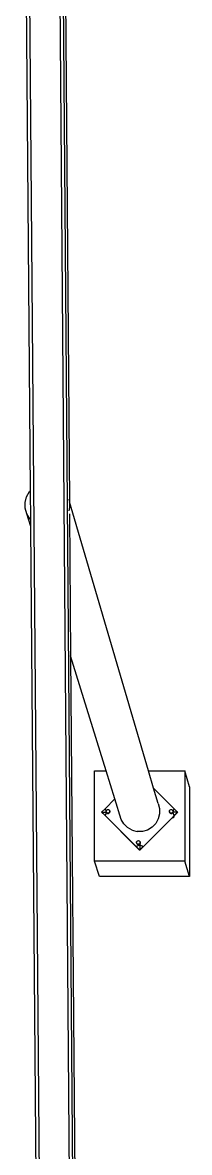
# Model space of a CAD drawing. Header units: inches. Extents: x -614 to 848, y -1045 to 1103.
# Drawn here: x -216.2 to -179, y 555.3 to 807.2 of the extents above; entities that cross this region are included whole.
import ezdxf

# ---------------------------------------------------------------- set-up
doc = ezdxf.new("R2010")
doc.units = ezdxf.units.IN
doc.header["$MEASUREMENT"] = 0

msp = doc.modelspace()

# ---------------------------------------------------------------- linework, layer by layer
for p, q in [((-199.44975, -1044.7934), (-216.20691, 1015.55191)), ((-193.21069, -1044.7934), (-209.44367, 1015.55191)), ((-192.48522, -1044.7934), (-208.65724, 1015.55191)), ((-214.44071, 702.83686), (-215.50049, 832.66782)), ((-206.7979, 832.66782), (-205.76159, 700.35564)), ((-214.66714, 702.60474), (-214.44071, 702.83686)), ((-214.38783, 696.35811), (-214.44071, 702.83686)), ((-215.62154, 700.21709), (-215.30151, 701.47374)), ((-215.60543, 698.92043), (-215.62154, 700.21709)), ((-215.30151, 701.47374), (-214.66714, 702.60474)), ((-205.93456, 700.91584), (-205.77243, 700.3395)), ((-205.77243, 700.3395), (-205.75631, 699.04284)), ((-205.76159, 700.35564), (-205.76136, 700.32634)), ((-188.14974, 640.40977), (-205.76159, 700.35564)), ((-215.25426, 697.67213), (-215.60543, 698.92043)), ((-214.59197, 696.55724), (-215.25426, 697.67213)), ((-214.3753, 694.82328), (-215.25426, 697.67213)), ((-205.75631, 699.04284), (-205.93456, 698.34294)), ((-205.74067, 697.68546), (-205.49277, 666.03362)), ((-214.38783, 696.35811), (-214.59197, 696.55724)), ((-214.3753, 694.82328), (-214.38783, 696.35811)), ((-212.62155, 479.97511), (-214.3753, 694.82328)), ((-197.58698, 640.40977), (-205.49277, 666.03362)), ((-205.49277, 666.03362), (-204.02075, 478.09293)), ((-200.16876, 640.40977), (-197.58698, 640.40977)), ((-200.16876, 620.26976), (-200.16876, 640.40977)), ((-195.64358, 634.11089), (-197.58698, 640.40977)), ((-188.14974, 640.40977), (-180.02875, 640.40977)), ((-187.01314, 636.5411), (-188.14974, 640.40977)), ((-180.02875, 640.40977), (-180.02875, 620.26976)), ((-179.02544, 636.84074), (-180.02875, 640.40977)), ((-187.01314, 636.5411), (-182.38975, 631.9177)), ((-185.99377, 633.07145), (-187.01314, 636.5411)), ((-179.02544, 636.84074), (-179.02544, 616.81297)), ((-197.83677, 631.9177), (-195.64358, 634.11089)), ((-194.23275, 629.53817), (-195.64358, 634.11089)), ((-185.99377, 633.07145), (-185.6769, 631.94505)), ((-198.58362, 631.17085), (-197.83677, 631.9177)), ((-197.83677, 630.424), (-198.58362, 631.17085)), ((-198.57612, 631.14701), (-198.58362, 631.17085)), ((-198.58362, 631.17085), (-197.57031, 631.17085)), ((-197.82929, 630.40018), (-198.57612, 631.14701)), ((-197.66892, 631.69896), (-197.83677, 631.9177)), ((-197.83677, 630.424), (-197.66892, 630.64275)), ((-197.82929, 630.40018), (-197.83677, 630.424)), ((-190.86011, 623.44734), (-197.83677, 630.424)), ((-190.8529, 623.42379), (-197.82929, 630.40018)), ((-197.5723, 631.46571), (-197.66892, 631.69896)), ((-197.66892, 630.64275), (-197.5634, 630.89749)), ((-197.5926, 631.3452), (-197.57881, 631.45001)), ((-197.57881, 631.2404), (-197.5926, 631.3452)), ((-197.5888, 631.31634), (-197.59148, 631.29599)), ((-197.59148, 631.29599), (-197.5772, 631.18749)), ((-197.57881, 631.45001), (-197.5723, 631.46571)), ((-197.5634, 631.19119), (-197.57881, 631.2404)), ((-197.56598, 631.20944), (-197.57881, 631.2404)), ((-197.5772, 631.18749), (-197.57031, 631.17085)), ((-197.5723, 631.46571), (-197.53835, 631.54767)), ((-197.57031, 631.17085), (-197.55804, 631.17085)), ((-197.57031, 631.17085), (-197.53532, 631.08639)), ((-197.5634, 631.19119), (-197.56598, 631.20944)), ((-197.53835, 631.14273), (-197.56598, 631.20944)), ((-197.5634, 631.19119), (-197.5634, 631.18379)), ((-197.5634, 631.19119), (-197.53406, 631.12035)), ((-197.5348, 631.11474), (-197.5634, 631.18379)), ((-197.5634, 630.89749), (-197.5348, 631.11474)), ((-197.55804, 631.17085), (-197.55498, 631.17085)), ((-197.55498, 631.17085), (-197.55, 631.17085)), ((-197.53835, 631.54767), (-197.474, 631.63154)), ((-197.53218, 631.13468), (-197.53835, 631.14273)), ((-197.53532, 631.08639), (-197.47748, 631.011)), ((-197.5348, 631.11474), (-197.53406, 631.12035)), ((-197.5348, 631.11474), (-197.52153, 631.08269)), ((-197.53406, 631.12035), (-197.53218, 631.13468)), ((-197.52295, 631.09353), (-197.53406, 631.12035)), ((-197.474, 631.05887), (-197.53218, 631.13468)), ((-197.46738, 631.0211), (-197.52295, 631.09353)), ((-197.52153, 631.08269), (-197.45491, 630.99588)), ((-197.47748, 631.011), (-197.47309, 631.00529)), ((-197.474, 631.63154), (-197.39013, 631.69589)), ((-197.44888, 631.0396), (-197.474, 631.05887)), ((-197.47309, 631.00529), (-197.46871, 630.99957)), ((-197.46871, 630.99957), (-197.38189, 630.93296)), ((-197.46738, 631.0211), (-197.44888, 631.0396)), ((-197.45861, 631.00967), (-197.46738, 631.0211)), ((-197.37475, 630.94533), (-197.45861, 631.00967)), ((-197.45491, 630.99588), (-197.36809, 630.92926)), ((-197.39013, 630.99452), (-197.44888, 631.0396)), ((-197.39013, 631.69589), (-197.29247, 631.73634)), ((-197.29247, 630.95406), (-197.39013, 630.99452)), ((-197.38189, 630.93296), (-197.28079, 630.89108)), ((-197.27709, 630.90488), (-197.37475, 630.94533)), ((-197.26699, 630.88738), (-197.36809, 630.92926)), ((-197.29247, 631.73634), (-197.18767, 631.75014)), ((-197.18767, 630.94026), (-197.29247, 630.95406)), ((-197.28079, 630.89108), (-197.27365, 630.89014)), ((-197.17229, 630.89108), (-197.27709, 630.90488)), ((-197.27365, 630.89014), (-197.17229, 630.8768)), ((-197.26699, 630.88738), (-197.1585, 630.8731)), ((-197.18767, 631.75014), (-197.08286, 631.73634)), ((-197.08286, 630.95406), (-197.18767, 630.94026)), ((-197.17229, 630.89108), (-197.17229, 630.94229)), ((-197.0675, 630.90488), (-197.17229, 630.89108)), ((-197.17229, 630.88823), (-197.17229, 630.89108)), ((-197.17229, 630.8768), (-197.0638, 630.89108)), ((-197.17229, 630.8768), (-197.17229, 630.88823)), ((-197.1585, 630.8731), (-197.05, 630.88738)), ((-197.08286, 631.73634), (-196.9852, 631.69589)), ((-196.9852, 630.99452), (-197.08286, 630.95406)), ((-196.9728, 630.94306), (-197.0675, 630.90488)), ((-197.0638, 630.89108), (-196.9627, 630.93296)), ((-197.05, 630.88738), (-196.9489, 630.92926)), ((-196.9852, 631.69589), (-196.90133, 631.63154)), ((-196.90133, 631.05887), (-196.9852, 630.99452)), ((-196.9728, 630.94306), (-196.88598, 631.00967)), ((-196.9627, 630.93296), (-196.87588, 630.99957)), ((-196.9489, 630.92926), (-196.86209, 630.99588)), ((-196.90133, 631.63154), (-196.87759, 631.6006)), ((-196.83698, 631.14273), (-196.90133, 631.05887)), ((-196.81936, 631.09649), (-196.88598, 631.00967)), ((-196.86209, 631.5887), (-196.87759, 631.6006)), ((-196.87759, 631.6006), (-196.83698, 631.54767)), ((-196.87588, 630.99957), (-196.80926, 631.08639)), ((-196.83698, 631.54767), (-196.79653, 631.45001)), ((-196.79653, 631.2404), (-196.83698, 631.14273)), ((-196.80926, 631.50558), (-196.8316, 631.53469)), ((-196.81936, 631.09649), (-196.78285, 631.18465)), ((-196.76739, 631.40448), (-196.80926, 631.50558)), ((-196.80926, 631.08639), (-196.76856, 631.18465)), ((-196.78118, 631.40078), (-196.79653, 631.45001)), ((-196.79653, 631.45001), (-196.78273, 631.3452)), ((-196.78273, 631.3452), (-196.79653, 631.2404)), ((-196.78285, 631.18465), (-196.78118, 631.19119)), ((-196.78118, 631.40078), (-196.76739, 631.29599)), ((-196.76739, 631.29599), (-196.78118, 631.19119)), ((-196.76856, 631.18465), (-196.76739, 631.18749)), ((-196.7531, 631.29599), (-196.76739, 631.40448)), ((-196.76739, 631.18749), (-196.7531, 631.29599)), ((-182.88248, 629.93127), (-189.36641, 623.44734)), ((-182.85534, 629.9277), (-189.35925, 623.42379)), ((-185.95114, 629.64109), (-186.52356, 628.62055)), ((-185.66236, 630.77502), (-185.95114, 629.64109)), ((-185.6769, 631.94505), (-185.66236, 630.77502)), ((-183.49141, 631.3314), (-183.47761, 631.43621)), ((-183.47761, 631.2266), (-183.49141, 631.3314)), ((-183.48816, 631.30672), (-183.49139, 631.28219)), ((-183.49139, 631.28219), (-183.47711, 631.17369)), ((-183.47761, 631.43621), (-183.43716, 631.53387)), ((-183.46331, 631.17739), (-183.47761, 631.2266)), ((-183.46614, 631.19891), (-183.47761, 631.2266)), ((-183.47711, 631.17369), (-183.43523, 631.07259)), ((-183.46331, 631.17739), (-183.46614, 631.19891)), ((-183.43716, 631.12894), (-183.46614, 631.19891)), ((-183.42286, 631.07974), (-183.46331, 631.17739)), ((-183.43716, 631.53387), (-183.37281, 631.61774)), ((-183.37281, 631.04507), (-183.43716, 631.12894)), ((-183.43523, 631.07259), (-183.37738, 630.99721)), ((-183.36728, 631.00731), (-183.42286, 631.07974)), ((-183.37738, 630.99721), (-183.37871, 630.99588)), ((-183.37871, 630.99588), (-183.373, 630.99149)), ((-183.36728, 631.00731), (-183.37738, 630.99721)), ((-183.37738, 630.99721), (-183.373, 630.99149)), ((-183.373, 630.99149), (-183.2919, 630.92926)), ((-183.373, 630.99149), (-183.36861, 630.98578)), ((-183.37281, 631.61774), (-183.28894, 631.68209)), ((-183.34832, 631.02628), (-183.37281, 631.04507)), ((-183.36861, 630.98578), (-183.2818, 630.91916)), ((-183.34832, 631.02628), (-183.36728, 631.00731)), ((-183.35851, 630.99588), (-183.36728, 631.00731)), ((-183.27466, 630.93153), (-183.35851, 630.99588)), ((-183.28894, 630.98072), (-183.34832, 631.02628)), ((-183.2919, 630.92926), (-183.1908, 630.88738)), ((-183.28894, 631.68209), (-183.19128, 631.72254)), ((-183.19128, 630.94026), (-183.28894, 630.98072)), ((-183.2818, 630.91916), (-183.1807, 630.87728)), ((-183.177, 630.89108), (-183.27466, 630.93153)), ((-183.19128, 631.72254), (-183.08647, 631.73634)), ((-183.08647, 630.92647), (-183.19128, 630.94026)), ((-183.1908, 630.88738), (-183.0823, 630.8731)), ((-183.1807, 630.87728), (-183.0722, 630.863)), ((-183.0722, 630.87728), (-183.177, 630.89108)), ((-183.08647, 631.73634), (-182.98167, 631.72254)), ((-182.98167, 630.94026), (-183.08647, 630.92647)), ((-183.0823, 630.8731), (-183.0722, 630.87443)), ((-183.0722, 630.87728), (-183.0722, 630.92835)), ((-182.9674, 630.89108), (-183.0722, 630.87728)), ((-183.0722, 630.87443), (-182.97381, 630.88738)), ((-183.0722, 630.87443), (-183.0722, 630.87728)), ((-183.0722, 630.863), (-182.96371, 630.87728)), ((-183.0722, 630.863), (-183.0722, 630.87443)), ((-182.98167, 631.72254), (-182.88401, 631.68209)), ((-182.88401, 630.98072), (-182.98167, 630.94026)), ((-182.97381, 630.88738), (-182.9674, 630.89108)), ((-182.87271, 630.92926), (-182.9674, 630.89108)), ((-182.96371, 630.87728), (-182.86261, 630.91916)), ((-182.88401, 631.68209), (-182.80014, 631.61774)), ((-182.80014, 631.04507), (-182.88401, 630.98072)), ((-182.39756, 630.41619), (-182.88248, 629.93127)), ((-182.88248, 629.93127), (-182.85534, 629.9277)), ((-182.87271, 630.92926), (-182.78589, 630.99588)), ((-182.86261, 630.91916), (-182.77579, 630.98578)), ((-182.39399, 630.38905), (-182.85534, 629.9277)), ((-182.85534, 629.9277), (-182.80606, 629.92121)), ((-182.80606, 629.92121), (-182.69773, 629.93547)), ((-182.80014, 631.61774), (-182.73579, 631.53387)), ((-182.73579, 631.12894), (-182.80014, 631.04507)), ((-182.71927, 631.08269), (-182.78589, 630.99588)), ((-182.77579, 630.98578), (-182.70917, 631.07259)), ((-182.73579, 631.53387), (-182.72637, 631.51113)), ((-182.69533, 631.2266), (-182.73579, 631.12894)), ((-182.70917, 631.49178), (-182.72912, 631.51778)), ((-182.71927, 631.50188), (-182.72637, 631.51113)), ((-182.72637, 631.51113), (-182.69533, 631.43621)), ((-182.6774, 631.40078), (-182.71927, 631.50188)), ((-182.69516, 631.14091), (-182.71927, 631.08269)), ((-182.6673, 631.39068), (-182.70917, 631.49178)), ((-182.70917, 631.07259), (-182.66847, 631.17085)), ((-182.67587, 631.34732), (-182.6991, 631.17085)), ((-182.6991, 631.17085), (-182.69516, 631.14091)), ((-182.69773, 629.93547), (-182.59678, 629.97728)), ((-182.68109, 631.38699), (-182.69533, 631.43621)), ((-182.69533, 631.43621), (-182.69247, 631.41446)), ((-182.68154, 631.3314), (-182.69533, 631.2266)), ((-182.68276, 631.17085), (-182.69516, 631.14091)), ((-182.69516, 631.14091), (-182.66311, 630.89749)), ((-182.68276, 631.17085), (-182.69344, 631.17085)), ((-182.69247, 631.41446), (-182.68109, 631.38699)), ((-182.69247, 631.41446), (-182.68154, 631.3314)), ((-182.68109, 631.17739), (-182.68276, 631.17085)), ((-182.66847, 631.17085), (-182.68276, 631.17085)), ((-182.68109, 631.38699), (-182.67587, 631.34732)), ((-182.6673, 631.28219), (-182.68109, 631.17739)), ((-182.68109, 631.17739), (-182.6774, 631.18379)), ((-182.67311, 631.36825), (-182.6774, 631.40078)), ((-182.6774, 631.18379), (-182.66311, 631.29229)), ((-182.67311, 631.36825), (-182.67587, 631.34732)), ((-182.67587, 631.34732), (-182.6673, 631.28219)), ((-182.66311, 631.44422), (-182.67311, 631.36825)), ((-182.66311, 631.29229), (-182.67311, 631.36825)), ((-182.66847, 631.17085), (-182.6673, 631.17369)), ((-181.6429, 631.17085), (-182.66847, 631.17085)), ((-182.65301, 631.28219), (-182.6673, 631.39068)), ((-182.6673, 631.17369), (-182.65301, 631.28219)), ((-182.5576, 631.69896), (-182.66311, 631.44422)), ((-182.66311, 630.89749), (-182.5576, 630.64275)), ((-182.59678, 629.97728), (-182.51009, 630.0438)), ((-182.38975, 631.9177), (-182.5576, 631.69896)), ((-182.5576, 630.64275), (-182.38975, 630.424)), ((-182.51009, 630.0438), (-182.44353, 630.13049)), ((-182.44353, 630.13049), (-182.40181, 630.23158)), ((-182.40181, 630.23158), (-182.3875, 630.33977)), ((-182.39619, 630.41756), (-182.39756, 630.41619)), ((-182.39399, 630.38905), (-182.39756, 630.41619)), ((-182.38975, 630.424), (-182.39619, 630.41756)), ((-182.39619, 630.41756), (-182.38286, 630.40018)), ((-182.38286, 630.40018), (-182.39399, 630.38905)), ((-182.3875, 630.33977), (-182.39399, 630.38905)), ((-182.38975, 631.9177), (-181.6429, 631.17085)), ((-181.65139, 631.16236), (-182.38975, 630.424)), ((-182.38286, 630.40018), (-182.38975, 630.424)), ((-181.63603, 631.14701), (-182.38286, 630.40018)), ((-181.6429, 631.17085), (-181.65139, 631.16236)), ((-181.65139, 631.16236), (-181.63603, 631.14701)), ((-181.63603, 631.14701), (-181.6429, 631.17085)), ((-193.63514, 628.53216), (-194.23275, 629.53817)), ((-192.79752, 627.71511), (-193.63514, 628.53216)), ((-191.77697, 627.14269), (-192.79752, 627.71511)), ((-191.77697, 627.14269), (-190.64305, 626.85391)), ((-188.34662, 627.18532), (-189.47302, 626.86845)), ((-187.34061, 627.78293), (-188.34662, 627.18532)), ((-186.52356, 628.62055), (-187.34061, 627.78293)), ((-190.792, 624.51218), (-190.75155, 624.60984)), ((-190.75155, 624.60984), (-190.6872, 624.69371)), ((-190.6872, 624.69371), (-190.60333, 624.75806)), ((-189.47302, 626.86845), (-190.64305, 626.85391)), ((-190.60333, 624.75806), (-190.50567, 624.79851)), ((-190.50567, 624.79851), (-190.40086, 624.81231)), ((-190.40086, 624.81231), (-190.29606, 624.79851)), ((-190.29606, 624.79851), (-190.19839, 624.75806)), ((-190.19839, 624.75806), (-190.11453, 624.69371)), ((-190.11453, 624.69371), (-190.05018, 624.60984)), ((-190.05018, 624.60984), (-190.04467, 624.59654)), ((-190.02299, 624.56829), (-190.04467, 624.59654)), ((-190.04467, 624.59654), (-190.00972, 624.51218)), ((-190.64136, 623.61519), (-190.86011, 623.44734)), ((-190.8529, 623.42379), (-190.86011, 623.44734)), ((-190.11326, 622.70049), (-190.86011, 623.44734)), ((-190.10607, 622.67696), (-190.8529, 623.42379)), ((-190.8058, 624.40737), (-190.792, 624.51218)), ((-190.8023, 624.38079), (-190.8058, 624.40737)), ((-190.8023, 624.38079), (-190.80521, 624.3587)), ((-190.80521, 624.3587), (-190.79093, 624.2502)), ((-190.792, 624.30257), (-190.8023, 624.38079)), ((-190.77713, 624.2539), (-190.792, 624.30257)), ((-190.77959, 624.27261), (-190.792, 624.30257)), ((-190.79093, 624.2502), (-190.74905, 624.1491)), ((-190.77713, 624.2539), (-190.77959, 624.27261)), ((-190.75155, 624.20491), (-190.77959, 624.27261)), ((-190.73668, 624.15625), (-190.77713, 624.2539)), ((-190.6872, 624.12104), (-190.75155, 624.20491)), ((-190.74905, 624.1491), (-190.68243, 624.06229)), ((-190.67233, 624.07239), (-190.73668, 624.15625)), ((-190.60333, 624.05669), (-190.6872, 624.12104)), ((-190.68243, 624.06229), (-190.59561, 623.99567)), ((-190.58847, 624.00804), (-190.67233, 624.07239)), ((-190.38662, 623.72071), (-190.64136, 623.61519)), ((-190.50567, 624.01623), (-190.60333, 624.05669)), ((-190.59561, 623.99567), (-190.49451, 623.95379)), ((-190.49082, 623.96759), (-190.58847, 624.00804)), ((-190.40086, 624.00244), (-190.50567, 624.01623)), ((-190.49451, 623.95379), (-190.38602, 623.93951)), ((-190.38602, 623.95379), (-190.49082, 623.96759)), ((-190.29606, 624.01623), (-190.40086, 624.00244)), ((-190.11326, 623.7567), (-190.38662, 623.72071)), ((-190.38602, 623.95379), (-190.38602, 624.00439)), ((-190.28122, 623.96759), (-190.38602, 623.95379)), ((-190.38602, 623.93951), (-190.27752, 623.95379)), ((-190.38602, 623.93951), (-190.38602, 623.95379)), ((-190.19839, 624.05669), (-190.29606, 624.01623)), ((-190.18357, 624.00804), (-190.28122, 623.96759)), ((-190.27752, 623.95379), (-190.17642, 623.99567)), ((-190.11453, 624.12104), (-190.19839, 624.05669)), ((-190.09971, 624.07239), (-190.18357, 624.00804)), ((-190.17642, 623.99567), (-190.08961, 624.06229)), ((-190.05018, 624.20491), (-190.11453, 624.12104)), ((-189.83989, 623.72071), (-190.11326, 623.7567)), ((-189.37663, 623.43712), (-190.11326, 622.70049)), ((-190.10607, 622.67696), (-190.11326, 622.70049)), ((-189.35925, 623.42379), (-190.10607, 622.67696)), ((-190.03536, 624.15625), (-190.09971, 624.07239)), ((-190.08961, 624.06229), (-190.02299, 624.1491)), ((-190.08961, 624.06229), (-190.08961, 622.70049)), ((-190.00972, 624.30257), (-190.05018, 624.20491)), ((-189.99491, 624.2539), (-190.03536, 624.15625)), ((-189.98111, 624.46719), (-190.02299, 624.56829)), ((-190.02299, 624.1491), (-189.98111, 624.2502)), ((-189.99491, 624.4635), (-190.00972, 624.51218)), ((-190.00972, 624.51218), (-190.00723, 624.49323)), ((-189.99592, 624.40737), (-190.00972, 624.30257)), ((-190.00723, 624.49323), (-189.99491, 624.4635)), ((-190.00723, 624.49323), (-189.99592, 624.40737)), ((-189.99491, 624.4635), (-189.98111, 624.3587)), ((-189.98111, 624.3587), (-189.99491, 624.2539)), ((-189.96683, 624.3587), (-189.98111, 624.46719)), ((-189.98111, 624.2502), (-189.96683, 624.3587)), ((-189.58516, 623.61519), (-189.83989, 623.72071)), ((-189.36641, 623.44734), (-189.58516, 623.61519)), ((-189.36641, 623.44734), (-189.37663, 623.43712)), ((-189.35925, 623.42379), (-189.37663, 623.43712)), ((-189.35925, 623.42379), (-189.36641, 623.44734)), ((-199.05321, 616.81297), (-200.16876, 620.26976)), ((-180.02875, 620.26976), (-200.16876, 620.26976)), ((-179.02544, 616.81297), (-180.02875, 620.26976)), ((-179.02544, 616.81297), (-199.05321, 616.81297))]:
    msp.add_line(p, q)

doc.saveas('drawing.dxf')
